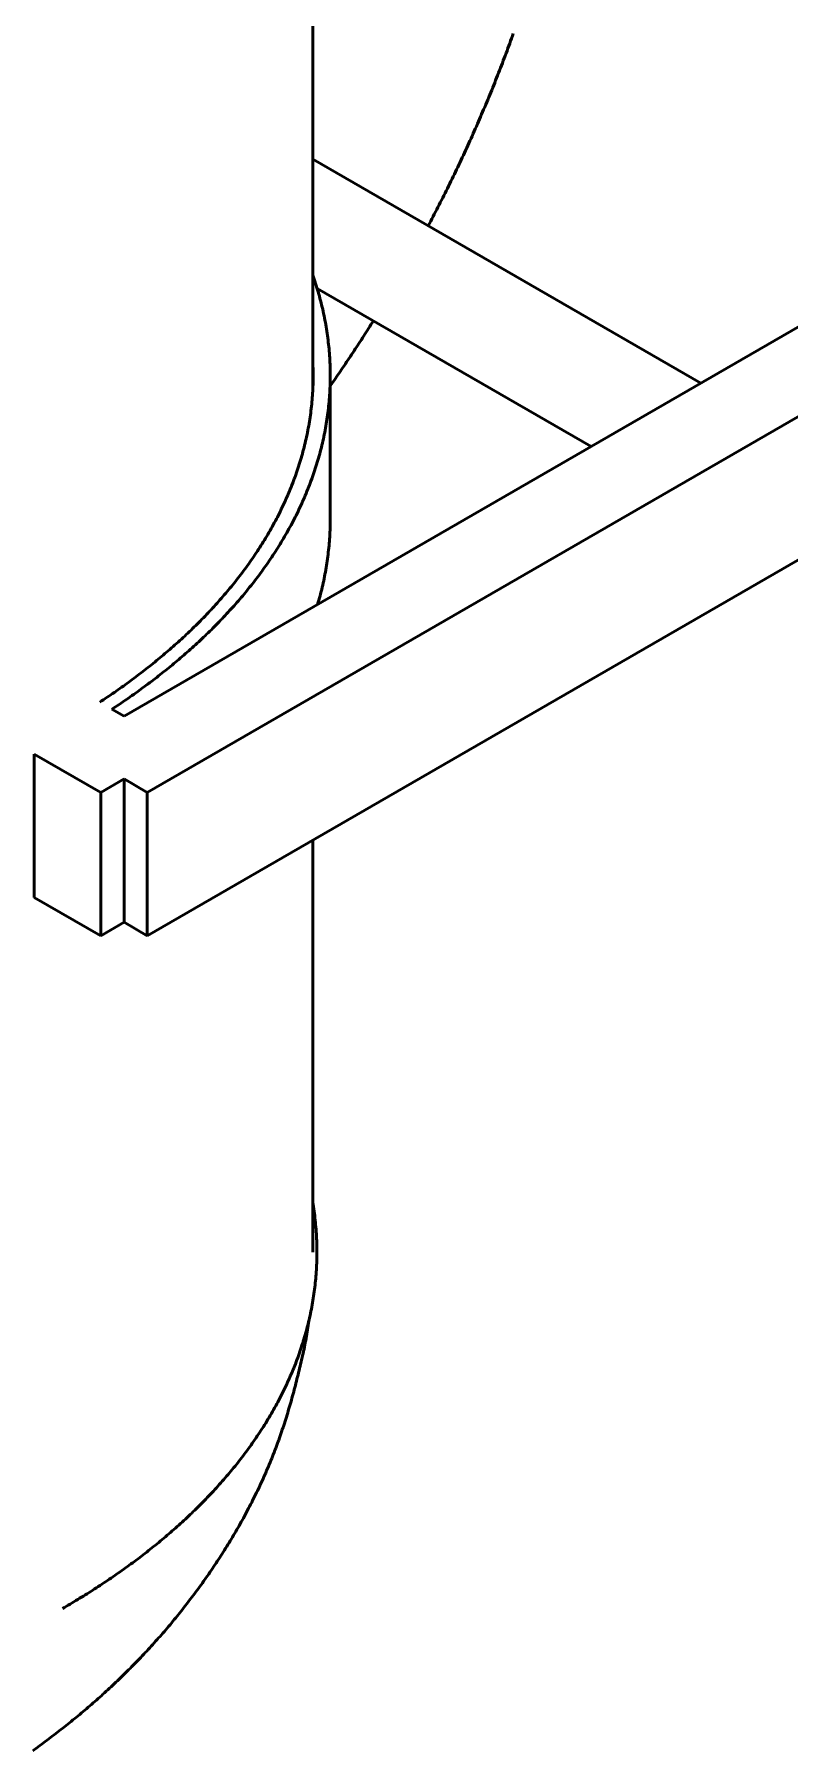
# Model space of a CAD drawing. Header units: millimetres. Extents: x 0 to 594, y 0 to 420.
# Drawn here: x 487.65 to 504.86, y 202.6 to 241.69 of the extents above; entities that cross this region are included whole.
import ezdxf

# ---------------------------------------------------------------- set-up
doc = ezdxf.new("R2010")
doc.units = ezdxf.units.MM
doc.layers.add('01-VISIBLE', color=7, linetype='CONTINUOUS', lineweight=50)

msp = doc.modelspace()

# ---------------------------------------------------------------- linework, layer by layer
at = {"layer": '01-VISIBLE'}
for p, q in [((493.993, 233.558), (493.993, 267.328)), ((489.696, 226.162), (516.568, 241.677)), ((490.226, 224.427), (519.076, 241.083)), ((493.993, 238.849), (502.832, 233.746)), ((494.093, 235.905), (500.332, 232.303)), ((490.226, 221.161), (513.862, 234.807)), ((494.393, 230.652), (494.393, 233.918)), ((489.42, 226.321), (489.696, 226.162)), ((487.652, 225.3), (489.165, 224.427)), ((487.652, 222.034), (487.652, 225.3)), ((489.165, 224.427), (489.696, 224.733)), ((489.165, 221.161), (489.165, 224.427)), ((489.696, 221.467), (489.696, 224.733)), ((489.696, 224.733), (490.226, 224.427)), ((490.226, 221.161), (490.226, 224.427)), ((493.993, 213.955), (493.993, 223.335)), ((487.652, 222.034), (489.165, 221.161)), ((489.165, 221.161), (489.696, 221.467)), ((489.696, 221.467), (490.226, 221.161))]:
    msp.add_line(p, q, dxfattribs=at)
for points in [[(498.562, 241.711), (498.542, 241.655), (498.522, 241.598), (498.501, 241.542), (498.481, 241.486), (498.46, 241.429), (498.439, 241.373), (498.419, 241.317), (498.398, 241.261), (498.376, 241.205), (498.355, 241.149), (498.334, 241.093), (498.313, 241.037), (498.291, 240.981), (498.269, 240.925), (498.248, 240.869), (498.226, 240.813), (498.204, 240.757), (498.182, 240.702), (498.16, 240.646), (498.138, 240.59), (498.115, 240.535), (498.093, 240.479), (498.07, 240.423), (498.048, 240.368), (498.025, 240.313), (498.002, 240.257), (497.979, 240.202), (497.956, 240.146), (497.933, 240.091), (497.91, 240.036), (497.886, 239.981), (497.863, 239.926), (497.839, 239.87), (497.816, 239.815), (497.792, 239.76), (497.768, 239.705), (497.744, 239.65), (497.72, 239.595), (497.696, 239.541), (497.672, 239.486), (497.648, 239.431), (497.623, 239.376), (497.599, 239.322), (497.574, 239.267), (497.549, 239.212), (497.524, 239.158), (497.5, 239.103), (497.475, 239.049), (497.449, 238.994), (497.424, 238.94), (497.399, 238.886), (497.374, 238.831), (497.348, 238.777), (497.322, 238.723), (497.297, 238.669), (497.271, 238.615), (497.245, 238.561), (497.219, 238.507), (497.193, 238.453), (497.167, 238.399), (497.141, 238.345), (497.114, 238.291), (497.088, 238.237), (497.061, 238.183), (497.035, 238.13), (497.008, 238.076), (496.981, 238.023), (496.954, 237.969), (496.927, 237.916), (496.9, 237.862), (496.873, 237.809), (496.846, 237.755), (496.818, 237.702), (496.791, 237.649), (496.763, 237.595), (496.736, 237.542), (496.708, 237.489), (496.68, 237.436), (496.652, 237.383), (496.624, 237.33)], [(494.393, 233.918), (494.393, 233.969), (494.392, 234.02), (494.391, 234.071), (494.39, 234.122), (494.388, 234.172), (494.386, 234.223), (494.383, 234.274), (494.38, 234.325), (494.377, 234.375), (494.373, 234.426), (494.369, 234.477), (494.365, 234.527), (494.36, 234.578), (494.355, 234.628), (494.349, 234.679), (494.343, 234.729), (494.337, 234.78), (494.33, 234.83), (494.323, 234.881), (494.315, 234.931), (494.307, 234.981), (494.299, 235.031), (494.291, 235.081), (494.282, 235.131), (494.272, 235.181), (494.262, 235.231), (494.252, 235.281), (494.242, 235.331), (494.231, 235.38), (494.22, 235.43), (494.208, 235.479), (494.196, 235.529), (494.184, 235.578), (494.171, 235.627), (494.158, 235.676), (494.145, 235.726), (494.131, 235.774), (494.117, 235.823), (494.103, 235.872), (494.088, 235.921), (494.073, 235.969), (494.058, 236.018), (494.042, 236.066), (494.026, 236.114), (494.009, 236.162), (493.993, 236.21)], [(495.374, 235.165), (495.347, 235.122), (495.32, 235.079), (495.293, 235.036), (495.266, 234.993), (495.239, 234.951), (495.211, 234.908), (495.184, 234.865), (495.157, 234.822), (495.129, 234.78), (495.101, 234.737), (495.074, 234.695), (495.046, 234.652), (495.019, 234.61), (494.991, 234.567), (494.963, 234.525), (494.935, 234.482), (494.907, 234.44), (494.879, 234.398), (494.851, 234.355), (494.823, 234.313), (494.794, 234.271), (494.766, 234.229), (494.738, 234.187), (494.709, 234.145), (494.681, 234.103), (494.652, 234.061), (494.624, 234.019), (494.595, 233.977), (494.566, 233.935), (494.538, 233.894), (494.509, 233.852), (494.48, 233.81), (494.451, 233.769), (494.422, 233.727), (494.393, 233.685)], [(494.003, 233.918), (494.003, 233.97), (494.002, 234.021), (494.001, 234.073), (493.999, 234.124), (493.998, 234.176), (493.995, 234.227), (493.993, 234.279)], [(489.144, 226.48), (489.186, 226.508), (489.227, 226.535), (489.269, 226.563), (489.311, 226.591), (489.352, 226.619), (489.393, 226.647), (489.435, 226.675), (489.476, 226.704), (489.517, 226.732), (489.558, 226.761), (489.599, 226.79), (489.64, 226.819), (489.681, 226.848), (489.721, 226.877), (489.762, 226.907), (489.802, 226.936), (489.843, 226.966), (489.883, 226.995), (489.923, 227.025), (489.963, 227.055), (490.003, 227.085), (490.043, 227.116), (490.083, 227.146), (490.122, 227.177), (490.162, 227.207), (490.201, 227.238), (490.241, 227.269), (490.28, 227.3), (490.319, 227.331), (490.358, 227.363), (490.397, 227.394), (490.436, 227.426), (490.475, 227.458), (490.513, 227.49), (490.552, 227.522), (490.59, 227.554), (490.628, 227.586), (490.666, 227.619), (490.704, 227.651), (490.742, 227.684), (490.78, 227.717), (490.817, 227.75), (490.855, 227.783), (490.892, 227.817), (490.929, 227.85), (490.967, 227.884), (491.004, 227.917), (491.04, 227.951), (491.077, 227.985), (491.114, 228.02), (491.15, 228.054), (491.186, 228.088), (491.222, 228.123), (491.258, 228.158), (491.294, 228.193), (491.33, 228.228), (491.366, 228.263), (491.401, 228.298), (491.436, 228.334), (491.471, 228.37), (491.506, 228.405), (491.541, 228.441), (491.576, 228.477), (491.61, 228.514), (491.645, 228.55), (491.679, 228.587), (491.713, 228.623), (491.747, 228.66), (491.78, 228.697), (491.814, 228.735), (491.847, 228.772), (491.881, 228.809), (491.914, 228.847), (491.946, 228.885), (491.979, 228.923), (492.012, 228.961), (492.044, 228.999), (492.076, 229.037), (492.108, 229.076), (492.14, 229.115), (492.171, 229.154), (492.203, 229.193), (492.234, 229.232), (492.265, 229.271), (492.296, 229.31), (492.326, 229.35), (492.357, 229.39), (492.387, 229.43), (492.417, 229.47), (492.447, 229.51), (492.476, 229.55), (492.506, 229.591), (492.535, 229.632), (492.564, 229.673), (492.592, 229.714), (492.621, 229.755), (492.649, 229.796), (492.677, 229.837), (492.705, 229.879), (492.733, 229.921), (492.76, 229.963), (492.787, 230.005), (492.814, 230.047), (492.841, 230.089), (492.867, 230.132), (492.894, 230.174), (492.92, 230.217), (492.945, 230.26), (492.971, 230.303), (492.996, 230.347), (493.021, 230.39), (493.046, 230.433), (493.07, 230.477), (493.094, 230.521), (493.118, 230.565), (493.142, 230.609), (493.165, 230.653), (493.188, 230.698), (493.211, 230.742), (493.234, 230.787), (493.256, 230.832), (493.278, 230.877), (493.3, 230.922), (493.321, 230.967), (493.342, 231.012), (493.363, 231.058), (493.384, 231.104), (493.404, 231.149), (493.424, 231.195), (493.444, 231.241), (493.463, 231.287), (493.482, 231.334), (493.501, 231.38), (493.519, 231.427), (493.538, 231.473), (493.555, 231.52), (493.573, 231.567), (493.59, 231.614), (493.607, 231.661), (493.624, 231.708), (493.64, 231.756), (493.656, 231.803), (493.671, 231.851), (493.687, 231.898), (493.701, 231.946), (493.716, 231.994), (493.73, 232.042), (493.744, 232.09), (493.758, 232.138), (493.771, 232.187), (493.784, 232.235), (493.796, 232.284), (493.808, 232.332), (493.82, 232.381), (493.832, 232.43), (493.843, 232.478), (493.853, 232.527), (493.864, 232.576), (493.874, 232.625), (493.883, 232.674), (493.893, 232.724), (493.902, 232.773), (493.91, 232.822), (493.918, 232.872), (493.926, 232.921), (493.934, 232.971), (493.941, 233.02), (493.947, 233.07), (493.954, 233.119), (493.96, 233.169), (493.965, 233.219), (493.97, 233.269), (493.975, 233.318), (493.979, 233.368), (493.983, 233.418), (493.987, 233.468), (493.99, 233.518), (493.993, 233.568), (493.996, 233.618), (493.998, 233.668), (494, 233.718), (494.001, 233.768), (494.002, 233.818), (494.003, 233.868), (494.003, 233.918)], [(489.42, 226.321), (489.462, 226.348), (489.504, 226.376), (489.546, 226.403), (489.587, 226.431), (489.629, 226.459), (489.67, 226.487), (489.712, 226.516), (489.753, 226.544), (489.794, 226.573), (489.835, 226.601), (489.876, 226.63), (489.917, 226.659), (489.958, 226.688), (489.999, 226.717), (490.039, 226.746), (490.08, 226.776), (490.12, 226.805), (490.161, 226.835), (490.201, 226.865), (490.241, 226.894), (490.281, 226.925), (490.321, 226.955), (490.361, 226.985), (490.401, 227.015), (490.44, 227.046), (490.48, 227.077), (490.519, 227.108), (490.559, 227.139), (490.598, 227.17), (490.637, 227.201), (490.676, 227.232), (490.715, 227.264), (490.754, 227.296), (490.793, 227.327), (490.831, 227.359), (490.87, 227.391), (490.908, 227.423), (490.946, 227.456), (490.984, 227.488), (491.022, 227.521), (491.06, 227.554), (491.098, 227.587), (491.136, 227.62), (491.173, 227.653), (491.211, 227.686), (491.248, 227.72), (491.285, 227.753), (491.322, 227.787), (491.359, 227.821), (491.396, 227.855), (491.432, 227.889), (491.469, 227.923), (491.505, 227.958), (491.541, 227.992), (491.577, 228.027), (491.613, 228.062), (491.649, 228.097), (491.685, 228.132), (491.72, 228.167), (491.756, 228.203), (491.791, 228.239), (491.826, 228.274), (491.861, 228.31), (491.896, 228.346), (491.93, 228.382), (491.965, 228.419), (491.999, 228.455), (492.033, 228.492), (492.067, 228.529), (492.101, 228.566), (492.135, 228.603), (492.168, 228.64), (492.202, 228.677), (492.235, 228.715), (492.268, 228.752), (492.301, 228.79), (492.333, 228.828), (492.366, 228.866), (492.398, 228.905), (492.43, 228.943), (492.462, 228.982), (492.494, 229.02), (492.525, 229.059), (492.557, 229.098), (492.588, 229.137), (492.619, 229.177), (492.65, 229.216), (492.681, 229.256), (492.711, 229.296), (492.741, 229.336), (492.771, 229.376), (492.801, 229.416), (492.831, 229.456), (492.86, 229.497), (492.889, 229.538), (492.918, 229.578), (492.947, 229.619), (492.976, 229.66), (493.004, 229.702), (493.032, 229.743), (493.06, 229.785), (493.088, 229.826), (493.115, 229.868), (493.143, 229.91), (493.17, 229.953), (493.196, 229.995), (493.223, 230.037), (493.249, 230.08), (493.275, 230.123), (493.301, 230.166), (493.327, 230.209), (493.352, 230.252), (493.377, 230.295), (493.402, 230.339), (493.427, 230.382), (493.451, 230.426), (493.475, 230.47), (493.499, 230.514), (493.523, 230.558), (493.546, 230.603), (493.569, 230.647), (493.592, 230.692), (493.614, 230.736), (493.637, 230.781), (493.659, 230.826), (493.68, 230.871), (493.702, 230.917), (493.723, 230.962), (493.744, 231.008), (493.764, 231.053), (493.784, 231.099), (493.804, 231.145), (493.824, 231.191), (493.843, 231.237), (493.862, 231.284), (493.881, 231.33), (493.9, 231.377), (493.918, 231.423), (493.936, 231.47), (493.953, 231.517), (493.97, 231.564), (493.987, 231.611), (494.004, 231.658), (494.02, 231.706), (494.036, 231.753), (494.052, 231.801), (494.067, 231.848), (494.082, 231.896), (494.097, 231.944), (494.111, 231.992), (494.125, 232.04), (494.139, 232.088), (494.152, 232.137), (494.165, 232.185), (494.178, 232.234), (494.19, 232.282), (494.202, 232.331), (494.213, 232.38), (494.225, 232.428), (494.236, 232.477), (494.246, 232.526), (494.256, 232.575), (494.266, 232.624), (494.276, 232.673), (494.285, 232.723), (494.293, 232.772), (494.302, 232.821), (494.31, 232.871), (494.318, 232.92), (494.325, 232.97), (494.332, 233.02), (494.338, 233.069), (494.345, 233.119), (494.35, 233.169), (494.356, 233.218), (494.361, 233.268), (494.366, 233.318), (494.37, 233.368), (494.374, 233.418), (494.377, 233.468), (494.381, 233.518), (494.383, 233.568), (494.386, 233.618), (494.388, 233.668), (494.39, 233.718), (494.391, 233.768), (494.392, 233.818), (494.393, 233.868), (494.393, 233.918)], [(494.106, 228.708), (494.12, 228.756), (494.134, 228.805), (494.147, 228.854), (494.161, 228.902), (494.173, 228.951), (494.186, 229), (494.198, 229.049), (494.21, 229.099), (494.221, 229.148), (494.233, 229.197), (494.243, 229.247), (494.254, 229.296), (494.264, 229.346), (494.273, 229.395), (494.283, 229.445), (494.292, 229.495), (494.3, 229.545), (494.308, 229.595), (494.316, 229.645), (494.323, 229.695), (494.331, 229.745), (494.337, 229.795), (494.344, 229.845), (494.349, 229.895), (494.355, 229.946), (494.36, 229.996), (494.365, 230.046), (494.369, 230.097), (494.373, 230.147), (494.377, 230.197), (494.38, 230.248), (494.383, 230.298), (494.386, 230.349), (494.388, 230.399), (494.39, 230.45), (494.391, 230.501), (494.392, 230.551), (494.393, 230.602), (494.393, 230.652)], [(494.089, 213.955), (494.089, 214.007), (494.088, 214.058), (494.087, 214.11), (494.086, 214.162), (494.084, 214.214), (494.082, 214.265), (494.079, 214.317), (494.076, 214.369), (494.073, 214.42), (494.069, 214.472), (494.065, 214.523), (494.06, 214.575), (494.055, 214.627), (494.05, 214.678), (494.044, 214.729), (494.038, 214.781), (494.031, 214.832), (494.024, 214.883), (494.017, 214.935), (494.009, 214.986), (494.001, 215.037), (493.993, 215.088)], [(488.296, 205.838), (488.34, 205.863), (488.383, 205.888), (488.426, 205.914), (488.47, 205.939), (488.513, 205.965), (488.556, 205.991), (488.599, 206.016), (488.642, 206.042), (488.685, 206.069), (488.728, 206.095), (488.77, 206.121), (488.813, 206.148), (488.856, 206.174), (488.898, 206.201), (488.94, 206.228), (488.983, 206.255), (489.025, 206.282), (489.067, 206.309), (489.109, 206.336), (489.151, 206.364), (489.193, 206.392), (489.235, 206.419), (489.277, 206.447), (489.319, 206.475), (489.36, 206.503), (489.402, 206.532), (489.443, 206.56), (489.485, 206.588), (489.526, 206.617), (489.567, 206.646), (489.608, 206.675), (489.649, 206.704), (489.69, 206.733), (489.731, 206.762), (489.771, 206.792), (489.812, 206.821), (489.853, 206.851), (489.893, 206.881), (489.933, 206.91), (489.973, 206.941), (490.014, 206.971), (490.054, 207.001), (490.094, 207.032), (490.133, 207.062), (490.173, 207.093), (490.213, 207.124), (490.252, 207.155), (490.292, 207.186), (490.331, 207.217), (490.37, 207.249), (490.409, 207.28), (490.448, 207.312), (490.487, 207.344), (490.526, 207.376), (490.564, 207.408), (490.603, 207.44), (490.641, 207.472), (490.679, 207.505), (490.717, 207.538), (490.755, 207.571), (490.793, 207.603), (490.831, 207.637), (490.869, 207.67), (490.906, 207.703), (490.944, 207.737), (490.981, 207.77), (491.018, 207.804), (491.055, 207.838), (491.092, 207.872), (491.129, 207.906), (491.165, 207.941), (491.202, 207.975), (491.238, 208.01), (491.274, 208.045), (491.31, 208.08), (491.346, 208.115), (491.382, 208.15), (491.417, 208.186), (491.453, 208.221), (491.488, 208.257), (491.523, 208.293), (491.558, 208.329), (491.593, 208.365), (491.628, 208.401), (491.662, 208.438), (491.697, 208.474), (491.731, 208.511), (491.765, 208.548), (491.799, 208.585), (491.833, 208.622), (491.866, 208.659), (491.9, 208.697), (491.933, 208.735), (491.966, 208.772), (491.999, 208.81), (492.032, 208.848), (492.064, 208.887), (492.096, 208.925), (492.129, 208.964), (492.161, 209.002), (492.192, 209.041), (492.224, 209.08), (492.255, 209.119), (492.287, 209.159), (492.318, 209.198), (492.349, 209.238), (492.379, 209.278), (492.41, 209.317), (492.44, 209.358), (492.47, 209.398), (492.5, 209.438), (492.53, 209.479), (492.559, 209.519), (492.588, 209.56), (492.617, 209.601), (492.646, 209.642), (492.675, 209.684), (492.703, 209.725), (492.731, 209.767), (492.759, 209.808), (492.787, 209.85), (492.814, 209.892), (492.842, 209.934), (492.869, 209.977), (492.895, 210.019), (492.922, 210.062), (492.948, 210.105), (492.974, 210.147), (493, 210.191), (493.026, 210.234), (493.051, 210.277), (493.076, 210.321), (493.101, 210.364), (493.126, 210.408), (493.15, 210.452), (493.174, 210.496), (493.198, 210.54), (493.221, 210.585), (493.245, 210.629), (493.268, 210.674), (493.29, 210.718), (493.313, 210.763), (493.335, 210.808), (493.357, 210.854), (493.379, 210.899), (493.4, 210.944), (493.421, 210.99), (493.442, 211.036), (493.462, 211.081), (493.483, 211.127), (493.502, 211.174), (493.522, 211.22), (493.541, 211.266), (493.56, 211.313), (493.579, 211.359), (493.598, 211.406), (493.616, 211.453), (493.633, 211.5), (493.651, 211.547), (493.668, 211.594), (493.685, 211.641), (493.702, 211.689), (493.718, 211.736), (493.734, 211.784), (493.749, 211.832), (493.765, 211.879), (493.779, 211.927), (493.794, 211.975), (493.808, 212.023), (493.822, 212.072), (493.836, 212.12), (493.849, 212.169), (493.862, 212.217), (493.875, 212.266), (493.887, 212.314), (493.899, 212.363), (493.91, 212.412), (493.921, 212.461), (493.932, 212.51), (493.943, 212.559), (493.953, 212.608), (493.963, 212.658), (493.972, 212.707), (493.981, 212.756), (493.99, 212.806), (493.998, 212.855), (494.006, 212.905), (494.014, 212.954), (494.021, 213.004), (494.028, 213.054), (494.035, 213.104), (494.041, 213.153), (494.047, 213.203), (494.052, 213.253), (494.057, 213.303), (494.062, 213.353), (494.066, 213.403), (494.07, 213.453), (494.074, 213.503), (494.077, 213.553), (494.08, 213.604), (494.082, 213.654), (494.084, 213.704), (494.086, 213.754), (494.087, 213.804), (494.088, 213.855), (494.089, 213.905), (494.089, 213.955)], [(493.905, 212.388), (493.898, 212.339), (493.891, 212.289), (493.884, 212.24), (493.876, 212.19), (493.868, 212.141), (493.86, 212.091), (493.851, 212.042), (493.843, 211.993), (493.834, 211.943), (493.824, 211.894), (493.815, 211.845), (493.805, 211.796), (493.795, 211.747), (493.785, 211.698), (493.774, 211.649), (493.763, 211.6), (493.752, 211.551), (493.741, 211.503), (493.73, 211.454), (493.718, 211.405), (493.706, 211.357), (493.695, 211.308), (493.683, 211.259), (493.671, 211.211), (493.659, 211.162), (493.647, 211.113), (493.635, 211.065), (493.623, 211.016), (493.61, 210.968), (493.598, 210.919), (493.585, 210.871), (493.573, 210.823), (493.56, 210.774), (493.547, 210.726), (493.533, 210.678), (493.52, 210.629), (493.507, 210.581), (493.493, 210.533), (493.479, 210.485), (493.465, 210.437), (493.451, 210.389), (493.437, 210.341), (493.423, 210.293), (493.408, 210.245), (493.393, 210.197), (493.379, 210.149), (493.363, 210.102), (493.348, 210.054), (493.333, 210.006), (493.317, 209.959), (493.301, 209.911), (493.285, 209.864), (493.269, 209.816), (493.253, 209.769), (493.236, 209.722), (493.219, 209.675), (493.202, 209.628), (493.185, 209.581), (493.168, 209.534), (493.15, 209.487), (493.132, 209.44), (493.114, 209.393), (493.096, 209.347), (493.078, 209.3), (493.059, 209.254), (493.041, 209.207), (493.022, 209.161), (493.002, 209.115), (492.983, 209.069), (492.964, 209.023), (492.944, 208.977), (492.924, 208.931), (492.904, 208.885), (492.883, 208.839), (492.863, 208.793), (492.842, 208.748), (492.821, 208.702), (492.8, 208.657), (492.779, 208.612), (492.758, 208.566), (492.736, 208.521), (492.714, 208.476), (492.692, 208.431), (492.67, 208.386), (492.648, 208.341), (492.625, 208.297), (492.603, 208.252), (492.58, 208.208), (492.557, 208.163), (492.534, 208.119), (492.51, 208.075), (492.487, 208.03), (492.463, 207.986), (492.439, 207.942), (492.415, 207.898), (492.391, 207.855), (492.366, 207.811), (492.342, 207.767), (492.317, 207.724), (492.292, 207.68), (492.267, 207.637), (492.242, 207.594), (492.217, 207.551), (492.191, 207.507), (492.166, 207.464), (492.14, 207.422), (492.114, 207.379), (492.088, 207.336), (492.062, 207.293), (492.036, 207.251), (492.009, 207.208), (491.983, 207.166), (491.956, 207.124), (491.929, 207.081), (491.902, 207.039), (491.875, 206.997), (491.847, 206.955), (491.82, 206.913), (491.792, 206.872), (491.765, 206.83), (491.737, 206.788), (491.709, 206.747), (491.681, 206.705), (491.653, 206.664), (491.624, 206.623), (491.596, 206.582), (491.567, 206.541), (491.538, 206.5), (491.509, 206.459), (491.48, 206.418), (491.451, 206.377), (491.422, 206.337), (491.392, 206.296), (491.363, 206.256), (491.333, 206.216), (491.303, 206.175), (491.273, 206.135), (491.243, 206.095), (491.213, 206.055), (491.183, 206.016), (491.152, 205.976), (491.122, 205.936), (491.091, 205.897), (491.06, 205.857), (491.029, 205.818), (490.998, 205.779), (490.967, 205.74), (490.935, 205.701), (490.904, 205.662), (490.872, 205.623), (490.84, 205.584), (490.809, 205.546), (490.777, 205.507), (490.744, 205.469), (490.712, 205.431), (490.68, 205.393), (490.647, 205.355), (490.615, 205.317), (490.582, 205.279), (490.549, 205.241), (490.516, 205.203), (490.483, 205.166), (490.45, 205.128), (490.416, 205.091), (490.383, 205.054), (490.349, 205.017), (490.316, 204.98), (490.282, 204.943), (490.248, 204.906), (490.214, 204.869), (490.18, 204.833), (490.145, 204.796), (490.111, 204.76), (490.077, 204.724), (490.042, 204.687), (490.007, 204.651), (489.972, 204.615), (489.937, 204.58), (489.902, 204.544), (489.867, 204.508), (489.832, 204.473), (489.796, 204.437), (489.761, 204.402), (489.725, 204.367), (489.69, 204.332), (489.654, 204.297), (489.618, 204.262), (489.582, 204.227), (489.546, 204.193), (489.51, 204.158), (489.473, 204.124), (489.437, 204.089), (489.4, 204.055), (489.364, 204.021), (489.327, 203.987), (489.29, 203.953), (489.253, 203.92), (489.216, 203.886), (489.179, 203.852), (489.142, 203.819), (489.104, 203.786), (489.067, 203.752), (489.029, 203.719), (488.992, 203.686), (488.954, 203.653), (488.916, 203.62), (488.878, 203.588), (488.84, 203.555), (488.802, 203.523), (488.764, 203.49), (488.726, 203.458), (488.687, 203.426), (488.649, 203.394), (488.61, 203.362), (488.572, 203.33), (488.533, 203.299), (488.494, 203.267), (488.455, 203.235), (488.416, 203.204), (488.377, 203.173), (488.338, 203.142), (488.299, 203.111), (488.259, 203.08), (488.22, 203.049), (488.181, 203.018), (488.141, 202.987), (488.101, 202.957), (488.062, 202.926), (488.022, 202.896), (487.982, 202.866), (487.942, 202.836), (487.902, 202.806), (487.862, 202.776), (487.821, 202.746), (487.781, 202.717), (487.741, 202.687), (487.7, 202.658), (487.659, 202.628), (487.619, 202.599)]]:
    msp.add_lwpolyline(points, dxfattribs=at)

doc.saveas('drawing.dxf')
